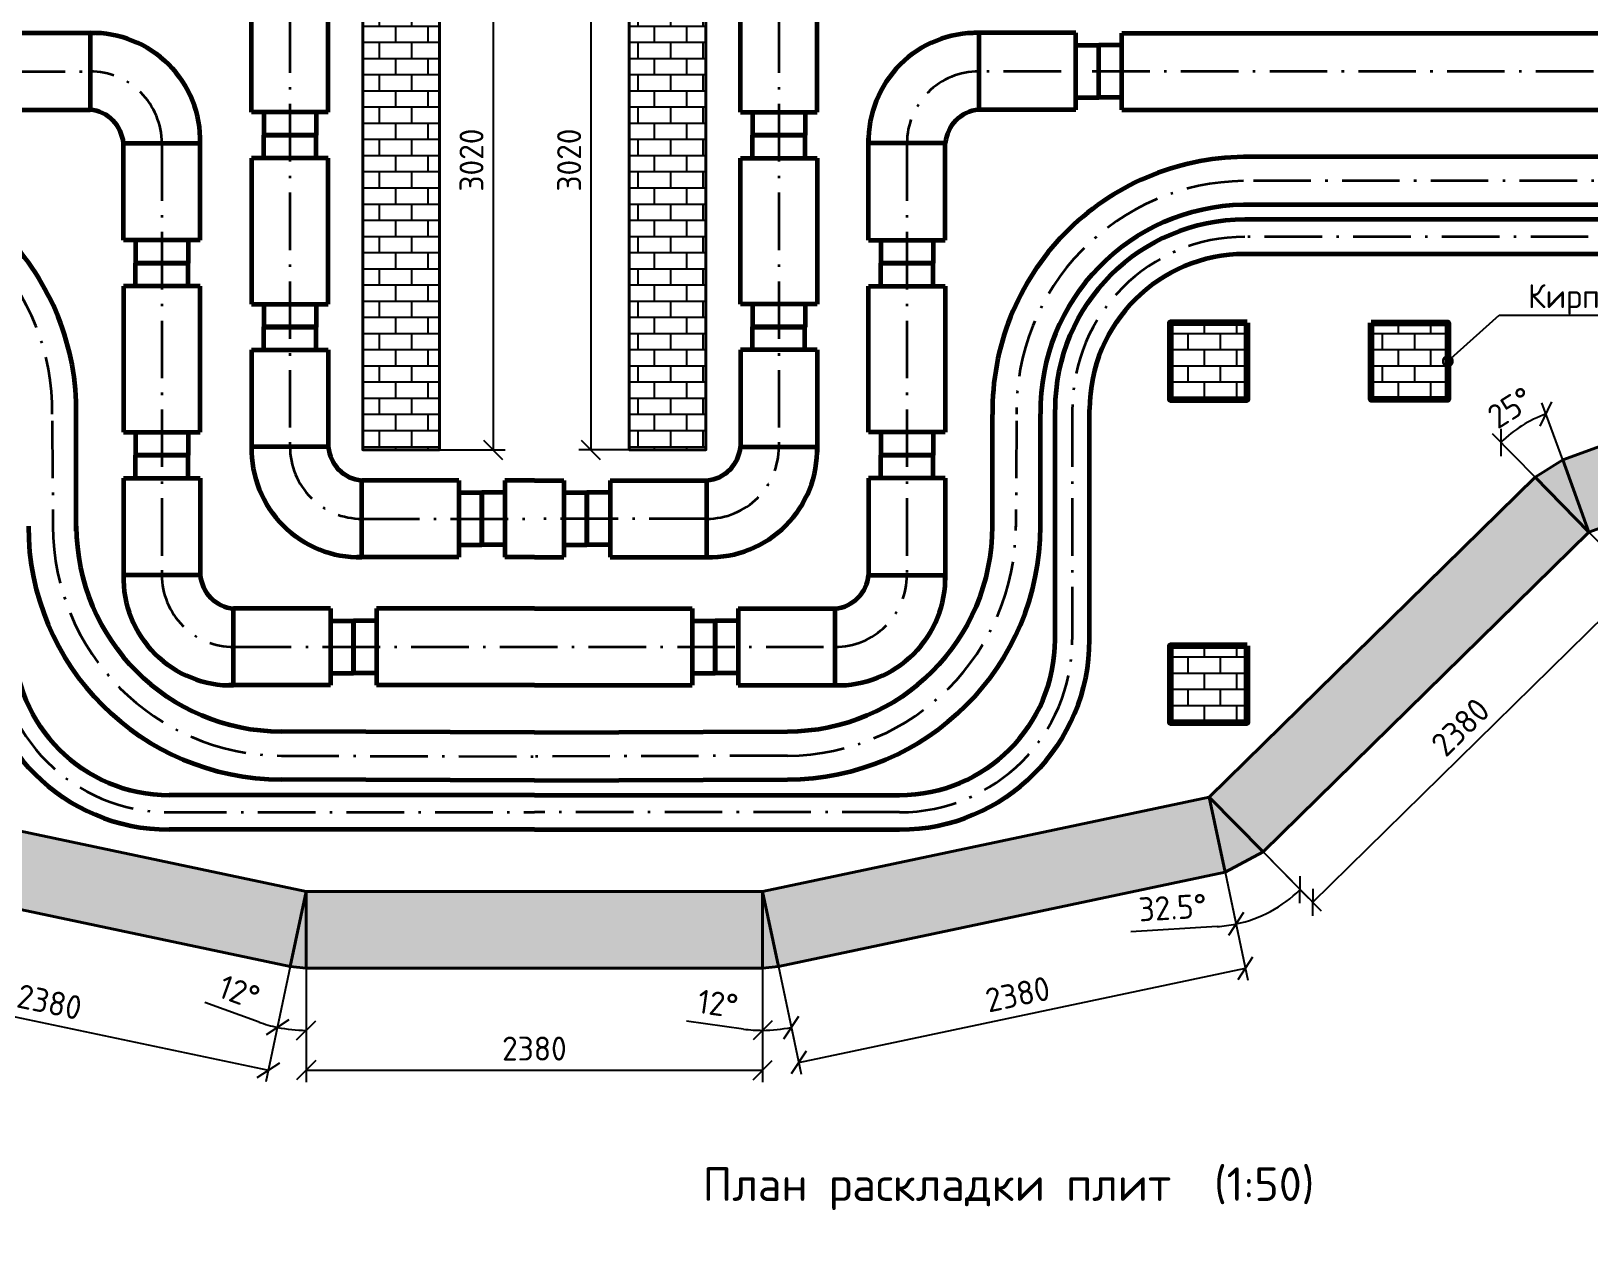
# Model space of a CAD drawing. Header units: millimetres. Extents: x 1601 to 15402, y -324 to 12625.
# Drawn here: x 12094.4 to 12256.8, y 559 to 684.3 of the extents above; entities that cross this region are included whole.
import ezdxf
from ezdxf import colors
from ezdxf.entities.mleader import LeaderData, LeaderLine
from ezdxf.math import Vec2, Vec3

# ---------------------------------------------------------------- set-up
doc = ezdxf.new("R2010")
doc.units = ezdxf.units.MM
doc.linetypes.add('ACAD_ISO10W100', pattern=[18.5, 12, -3, 0.5, -3])
for name, color, linetype, lineweight in [('2 Рамка обычные', 1, 'Continuous', 60), ('Объекты проект.', 1, 'Continuous', 80), ('Основной', 1, 'Continuous', 60), ('Размеры на чертеже', 250, 'Continuous', 25)]:
    doc.layers.add(name, color=color, linetype=linetype, lineweight=lineweight)
doc.styles.add('-ISOCPEUR-', font='isocpeur.TTF')
doc.styles.add('GOST', font='GOST Common.ttf')
doc.dimstyles.new('М 1 к 50', dxfattribs={"dimtxt": 2.5, "dimasz": 2, "dimexe": 1.25, "dimexo": 0, "dimgap": 1, "dimtad": 1, "dimdec": 0, "dimlfac": 50, "dimzin": 0, "dimdsep": 46, "dimtxsty": 'GOST', "dimblk": 'OBLIQUE', "dimcen": 0, "dimclrd": 256, "dimclre": 256, "dimclrt": 256, "dimazin": 2, "dimtfac": 1, "dimtdec": 0, "dimtmove": 0, "dimatfit": 3, "dimldrblk": 'NONE', "dimfxl": 1.25, "dimtolj": 1, "dimtzin": 0, "dimlwd": -1, "dimlwe": -1, "dimarcsym": 2})
pattern_1 = [(0, (3979.5856, -1425.0167), (0, 1.68656), []), (90, (3979.5856, -1425.0167), (-1.68656, 1.68656), [1.68656, -1.68656])]

# ---------------------------------------------------------------- blocks, each defined once
blk = doc.blocks.new('_Oblique')
at = {"color": 0, "linetype": 'ByBlock', "lineweight": -2}
blk.add_line((-0.5, -0.5), (0.5, 0.5), dxfattribs=at)
blk = doc.blocks.new('*D856')
at = {"transparency": 16777216}
for p, q in [((12136.99, 701.1), (12143.82, 701.1)), ((12142.57, 701.1), (12142.57, 640.7)), ((12136.99, 640.7), (12143.82, 640.7))]:
    blk.add_line(p, q, dxfattribs=at)
at = {"layer": 'Defpoints', "color": 0, "transparency": 16777216}
for p in [(12136.99, 701.1), (12136.99, 640.7), (12142.57, 640.7)]:
    blk.add_point(p, dxfattribs=at)
at = {"transparency": 16777216, "xscale": 2, "yscale": 2, "zscale": 2}
for p, rotation in [((12142.57, 701.1), 90), ((12142.57, 640.7), 270)]:
    blk.add_blockref('_Oblique', p, dxfattribs=dict(at, rotation=rotation))
at = {"transparency": 16777216, "insert": (12140.32, 670.9), "char_height": 2.5, "attachment_point": 5, "rotation": 90, "style": 'GOST'}
blk.add_mtext('\\A1;3020', dxfattribs=at)
blk = doc.blocks.new('_None')
blk = doc.blocks.new('*D857')
at = {"transparency": 16777216}
for p, q in [((12156.77, 701.1), (12151.5, 701.1)), ((12152.75, 701.1), (12152.75, 640.7)), ((12156.77, 640.7), (12151.5, 640.7))]:
    blk.add_line(p, q, dxfattribs=at)
at = {"layer": 'Defpoints', "color": 0, "transparency": 16777216}
for p in [(12156.77, 701.1), (12152.75, 640.7), (12156.77, 640.7)]:
    blk.add_point(p, dxfattribs=at)
at = {"transparency": 16777216, "xscale": 2, "yscale": 2, "zscale": 2}
for p, rotation in [((12152.75, 701.1), 90), ((12152.75, 640.7), 270)]:
    blk.add_blockref('_Oblique', p, dxfattribs=dict(at, rotation=rotation))
at = {"transparency": 16777216, "insert": (12150.5, 670.9), "char_height": 2.5, "attachment_point": 5, "rotation": 90, "style": 'GOST'}
blk.add_mtext('\\A1;3020', dxfattribs=at)
blk = doc.blocks.new('*D869')
at = {"transparency": 16777216}
for p, q in [((12074.85, 596.65), (12072.31, 584.62)), ((12121.43, 586.82), (12118.89, 574.79)), ((12072.57, 585.84), (12119.15, 576.02))]:
    blk.add_line(p, q, dxfattribs=at)
at = {"layer": 'Defpoints', "color": 0, "transparency": 16777216}
for p in [(12074.85, 596.65), (12121.43, 586.82), (12119.15, 576.02)]:
    blk.add_point(p, dxfattribs=at)
at = {"transparency": 16777216, "xscale": 2, "yscale": 2, "zscale": 2}
for p, rotation in [((12072.57, 585.84), 168.086496417661), ((12119.15, 576.02), 348.086496417661)]:
    blk.add_blockref('_Oblique', p, dxfattribs=dict(at, rotation=rotation))
at = {"transparency": 16777216, "insert": (12096.32, 583.13), "char_height": 2.5, "attachment_point": 5, "rotation": 348.0865, "style": 'GOST'}
blk.add_mtext('\\A1;2380', dxfattribs=at)
blk = doc.blocks.new('*D870')
at = {"transparency": 16777216}
for p, q in [((12123.08, 586.65), (12123.08, 574.77)), ((12170.68, 586.65), (12170.68, 574.77)), ((12123.08, 576.02), (12170.68, 576.02))]:
    blk.add_line(p, q, dxfattribs=at)
at = {"layer": 'Defpoints', "color": 0, "transparency": 16777216}
for p in [(12123.08, 586.65), (12170.68, 586.65), (12170.68, 576.02)]:
    blk.add_point(p, dxfattribs=at)
at = {"transparency": 16777216, "xscale": 2, "yscale": 2, "zscale": 2, "rotation": 180}
blk.add_blockref('_Oblique', (12123.08, 576.02), dxfattribs=at)
at = {"transparency": 16777216, "xscale": 2, "yscale": 2, "zscale": 2}
blk.add_blockref('_Oblique', (12170.68, 576.02), dxfattribs=at)
at = {"transparency": 16777216, "insert": (12146.88, 578.27), "char_height": 2.5, "attachment_point": 5, "style": 'GOST'}
blk.add_mtext('\\A1;2380', dxfattribs=at)
blk = doc.blocks.new('*D871')
at = {"transparency": 16777216}
for p, q in [((12218.91, 596.65), (12221.28, 585.41)), ((12172.33, 586.82), (12174.7, 575.59)), ((12174.44, 576.81), (12221.02, 586.64))]:
    blk.add_line(p, q, dxfattribs=at)
at = {"layer": 'Defpoints', "color": 0, "transparency": 16777216}
for p in [(12218.91, 596.65), (12172.33, 586.82), (12221.02, 586.64)]:
    blk.add_point(p, dxfattribs=at)
at = {"transparency": 16777216, "xscale": 2, "yscale": 2, "zscale": 2}
for p, rotation in [((12221.02, 586.64), 11.91350358233715), ((12174.44, 576.81), 191.9135035823371)]:
    blk.add_blockref('_Oblique', p, dxfattribs=dict(at, rotation=rotation))
at = {"transparency": 16777216, "insert": (12197.27, 583.93), "char_height": 2.5, "attachment_point": 5, "rotation": 11.9135, "style": 'GOST'}
blk.add_mtext('\\A1;2380', dxfattribs=at)
blk = doc.blocks.new('*D872')
at = {"transparency": 16777216}
for p, q in [((12256.83, 632.12), (12262.86, 625.97)), ((12228.02, 593.51), (12261.99, 626.86)), ((12222.86, 598.77), (12228.9, 592.62))]:
    blk.add_line(p, q, dxfattribs=at)
at = {"layer": 'Defpoints', "color": 0, "transparency": 16777216}
for p in [(12256.83, 632.12), (12261.99, 626.86), (12222.86, 598.77)]:
    blk.add_point(p, dxfattribs=at)
at = {"transparency": 16777216, "xscale": 2, "yscale": 2, "zscale": 2}
for p, rotation in [((12261.99, 626.86), 44.47191875475504), ((12228.02, 593.51), 224.4719187547551)]:
    blk.add_blockref('_Oblique', p, dxfattribs=dict(at, rotation=rotation))
at = {"transparency": 16777216, "insert": (12243.43, 611.79), "char_height": 2.5, "attachment_point": 5, "rotation": 44.4719, "style": 'GOST'}
blk.add_mtext('\\A1;2380', dxfattribs=at)
blk = doc.blocks.new('*D878')
at = {"transparency": 16777216}
for p, q in [((12121.43, 586.82), (12119.83, 579.26)), ((12123.08, 586.65), (12123.08, 578.92)), ((12118.17, 581.03), (12112.52, 583.06))]:
    blk.add_line(p, q, dxfattribs=at)
for start, end in [(250.169, 258.0865), (258.0865, 270)]:
    blk.add_arc((12123.08, 594.65), 14.48, start, end, dxfattribs=at)
at = {"layer": 'Defpoints', "color": 0, "transparency": 16777216}
for p in [(12123.08, 594.65), (12123.08, 594.65), (12121.43, 586.82), (12123.08, 586.65), (12122.08, 580.2)]:
    blk.add_point(p, dxfattribs=at)
at = {"transparency": 16777216, "xscale": 2, "yscale": 2, "zscale": 2}
for p, rotation in [((12120.09, 580.48), 168.0864964176586), ((12123.08, 580.17), 2.398081733190338e-12)]:
    blk.add_blockref('_Oblique', p, dxfattribs=dict(at, rotation=rotation))
at = {"transparency": 16777216, "insert": (12116.11, 584.16), "char_height": 2.5, "attachment_point": 5, "rotation": 340.169, "style": 'GOST'}
blk.add_mtext('\\A1;12°', dxfattribs=at)
blk = doc.blocks.new('*D833')
at = {"transparency": 16777216}
for p, q in [((12254.1, 639.64), (12251.93, 645.6)), ((12251.22, 637.83), (12246.78, 642.35))]:
    blk.add_line(p, q, dxfattribs=at)
blk.add_arc((12256.83, 632.12), 13.1, 109.933, 134.4719, dxfattribs=at)
at = {"layer": 'Defpoints', "color": 0, "transparency": 16777216}
for p in [(12250.65, 643.67), (12254.1, 639.64), (12251.22, 637.83), (12256.83, 632.12), (12256.83, 632.12)]:
    blk.add_point(p, dxfattribs=at)
at = {"transparency": 16777216, "xscale": 2, "yscale": 2, "zscale": 2}
for p, rotation in [((12252.36, 644.43), 19.93304137021491), ((12247.65, 641.46), 224.4719187547592)]:
    blk.add_blockref('_Oblique', p, dxfattribs=dict(at, rotation=rotation))
at = {"transparency": 16777216, "insert": (12248.65, 645.1), "char_height": 2.5, "width": 7.3898, "attachment_point": 5, "rotation": 32.2025, "style": 'GOST'}
blk.add_mtext('\\A1;25°', dxfattribs=at)
blk = doc.blocks.new('*D835')
at = {"transparency": 16777216}
for p, q in [((12222.86, 598.77), (12227.6, 593.94)), ((12218.91, 596.65), (12220.3, 590.03)), ((12218.06, 590.99), (12209.08, 590.45))]:
    blk.add_line(p, q, dxfattribs=at)
for start, end in [(281.9135, 314.4719), (273.4262, 281.9135)]:
    blk.add_arc((12217.25, 604.48), 13.51, start, end, dxfattribs=at)
at = {"layer": 'Defpoints', "color": 0, "transparency": 16777216}
for p in [(12217.25, 604.48), (12217.25, 604.48), (12222.86, 598.77), (12218.91, 596.65), (12224.74, 593.22)]:
    blk.add_point(p, dxfattribs=at)
at = {"transparency": 16777216, "xscale": 2, "yscale": 2, "zscale": 2}
for p, rotation in [((12226.72, 594.84), 44.47191875477847), ((12220.04, 591.26), 191.9135035823251)]:
    blk.add_blockref('_Oblique', p, dxfattribs=dict(at, rotation=rotation))
at = {"transparency": 16777216, "insert": (12213.43, 592.97), "char_height": 2.5, "attachment_point": 5, "rotation": 3.4262, "style": 'GOST'}
blk.add_mtext('\\A1;32.5°', dxfattribs=at)
blk = doc.blocks.new('*D836')
at = {"transparency": 16777216}
for p, q in [((12170.68, 586.65), (12170.68, 578.92)), ((12172.33, 586.82), (12173.93, 579.26)), ((12168.68, 580.31), (12162.74, 581.13))]:
    blk.add_line(p, q, dxfattribs=at)
for start, end in [(262.0825, 270), (270, 281.9135)]:
    blk.add_arc((12170.68, 594.65), 14.48, start, end, dxfattribs=at)
at = {"layer": 'Defpoints', "color": 0, "transparency": 16777216}
for p in [(12170.68, 594.65), (12170.68, 594.65), (12170.68, 586.65), (12172.33, 586.82), (12172.68, 580.31)]:
    blk.add_point(p, dxfattribs=at)
at = {"transparency": 16777216, "xscale": 2, "yscale": 2, "zscale": 2}
for p, rotation in [((12173.67, 580.48), 11.9135035823604), ((12170.68, 580.17), 180.0000000000039)]:
    blk.add_blockref('_Oblique', p, dxfattribs=dict(at, rotation=rotation))
at = {"transparency": 16777216, "insert": (12166.02, 582.95), "char_height": 2.5, "attachment_point": 5, "rotation": 352.0825, "style": 'GOST'}
blk.add_mtext('\\A1;12°', dxfattribs=at)
blk = doc.blocks.new('_DotSmall')
at = {"color": 0, "linetype": 'ByBlock', "const_width": 0.5}
blk.add_lwpolyline([(-0.0625, 0, 1), (0.0625, 0, 1)], format="xyb", close=True, dxfattribs=at)

msp = doc.modelspace()

# ---------------------------------------------------------------- hatches: boundary and pattern name
h = msp.add_hatch()
h.set_pattern_fill('ANSI36', scale=0.43)
h.set_pattern_definition([(45, (4032.3505, -1408.6681), (0.72403315, 2.65478822), [3.413125, -0.682625, 0, -0.682625])])
h.paths.add_polyline_path([(12301.5736, 369.486), (12253.9736, 369.486), (12253.9736, 357.886), (12301.5736, 357.886)])
h.paths.add_polyline_path([(12121.3924, 584.2362), (12185.4424, 584.2362), (12185.4424, 592.6362), (12121.3924, 592.6362)], flags=9)
h.paths.add_polyline_path([(12107.1725, 738.9123), (12204.4725, 738.9123), (12204.4725, 747.3123), (12107.1725, 747.3123)], flags=9)
h.paths.add_polyline_path([(11958.8606, 487.0152), (11962.3606, 487.0152), (11962.3606, 494.7311), (11958.8606, 494.7311)], flags=9)
h.paths.add_polyline_path([(12291.3996, 486.3315), (12294.8996, 486.3315), (12294.8996, 494.0474), (12291.3996, 494.0474)], flags=9)
h = msp.add_hatch()
h.set_pattern_fill('AR-B816', scale=0.0083)
h.set_pattern_definition(pattern_1)
h.paths.add_polyline_path([(12136.9911, 701.1018), (12128.9911, 701.1018), (12128.9911, 640.7018), (12136.9911, 640.7018)])
h.paths.add_polyline_path([(12164.767, 701.1018), (12156.767, 701.1018), (12156.767, 640.7018), (12164.767, 640.7018)])
h = msp.add_hatch()
h.set_pattern_fill('ANSI36', scale=0.43)
h.set_pattern_definition([(45, (3979.5856, -1330.8793), (0.72403315, 2.65478822), [3.413125, -0.682625, 0, -0.682625])])
h.paths.add_polyline_path([(12349.1736, 648.3443), (12349.1736, 656.3443), (12301.5736, 656.3443), (12301.5736, 648.3443)])
h.paths.add_polyline_path([(12301.5736, 648.3443), (12298.8463, 655.865), (12254.0979, 639.6371), (12256.8253, 632.1164)])
h.paths.add_polyline_path([(12217.2537, 604.4785), (12222.8582, 598.7698), (12256.8253, 632.1164), (12251.2208, 637.8252)])
h.paths.add_polyline_path([(12170.679, 594.6522), (12172.3305, 586.8245), (12218.9052, 596.6508), (12217.2537, 604.4785)])
h.paths.add_polyline_path([(12170.679, 586.6522), (12170.679, 594.6522), (12123.079, 594.6522), (12123.079, 586.6522)])
h.paths.add_polyline_path([(12076.5043, 604.4785), (12074.8528, 596.6508), (12121.4275, 586.8245), (12123.079, 594.6522)])
h.paths.add_polyline_path([(12070.8998, 598.7698), (12076.5043, 604.4785), (12042.5372, 637.8252), (12036.9328, 632.1164)])
h.paths.add_polyline_path([(11994.9118, 655.865), (11992.1844, 648.3443), (12036.9328, 632.1164), (12039.6601, 639.6371)])
h.paths.add_polyline_path([(11944.5844, 656.3443), (11944.5844, 648.3443), (11992.1844, 648.3443), (11992.1844, 656.3443)])
h = msp.add_hatch()
h.set_pattern_fill('ANSI36', scale=0.17)
h.set_pattern_definition([(45, (3979.58565, -1330.87934), (0.286245664, 1.049567434), [1.349375, -0.269875, 0, -0.269875])])
h.paths.add_polyline_path([(12042.5372, 637.8252), (12039.6601, 639.6371), (12036.9328, 632.1164)])
h.paths.add_polyline_path([(12076.5043, 604.4785), (12070.8998, 598.7698), (12074.8528, 596.6508)])
h.paths.add_polyline_path([(12121.4275, 586.8245), (12123.079, 586.6522), (12123.079, 594.6522)])
h.paths.add_polyline_path([(12170.679, 594.6522), (12170.679, 586.6522), (12172.3305, 586.8245)])
h.paths.add_polyline_path([(12218.9052, 596.6508), (12222.8582, 598.7698), (12217.2537, 604.4785)])
h.paths.add_polyline_path([(12256.8253, 632.1164), (12254.0979, 639.6371), (12251.2208, 637.8252)])
h.paths.add_polyline_path([(12301.5736, 648.3443), (12301.5736, 656.3443), (12298.8463, 655.865)])
h = msp.add_hatch()
h.set_pattern_fill('AR-B816', scale=0.0083)
h.set_pattern_definition(pattern_1)
h.paths.add_polyline_path([(12242.1211, 653.9312), (12234.1211, 653.9312), (12234.1211, 645.9312), (12242.1211, 645.9312), (12242.1211, 649.8062, -1), (12242.1211, 650.0562)])
h.paths.add_polyline_path([(12221.1854, 653.9312), (12213.1854, 653.9312), (12213.1854, 645.9312), (12221.1854, 645.9312)])
h.paths.add_polyline_path([(12221.1854, 620.2483), (12213.1854, 620.2483), (12213.1854, 612.2483), (12221.1854, 612.2483)])

# ---------------------------------------------------------------- linework, layer by layer
at = {"color": 3, "linetype": 'ACAD_ISO10W100', "lineweight": 35, "ltscale": 0.5}
for p, q in [((12121.3901, 686.002), (12121.3939, 640.9966)), ((12172.3679, 686.002), (12172.3641, 640.9966)), ((11962.4619, 680.1447), (12100.5339, 680.146)), ((12331.2962, 680.1447), (12193.2241, 680.146)), ((12108.0339, 672.6521), (12108.0339, 627.6397)), ((12185.7241, 672.6521), (12185.7241, 627.6397)), ((12292.5936, 668.7269), (12220.8243, 668.7248)), ((12330.7616, 662.9028), (12220.966, 662.9028)), ((12202.966, 644.9028), (12202.966, 620.9028)), ((12096.6158, 643.7267), (12096.6774, 632.6582)), ((12197.1423, 643.7267), (12197.0806, 632.6582)), ((12128.8939, 633.5034), (12146.879, 633.5034)), ((12164.8641, 633.5034), (12146.879, 633.5034)), ((12164.8641, 633.5034), (12146.879, 633.5034)), ((12115.5339, 620.1434), (12178.2363, 620.1409)), ((12120.5037, 608.7925), (12146.879, 608.7265)), ((12173.2543, 608.7925), (12146.879, 608.7265)), ((12108.792, 602.9028), (12146.879, 602.9028)), ((12184.966, 602.9028), (12146.879, 602.9028))]:
    msp.add_line(p, q, dxfattribs=at)
at = {"lineweight": 40}
for p, q in [((12251.2208, 637.8252), (12254.0979, 639.6371)), ((12218.9052, 596.6508), (12222.8582, 598.7698)), ((12121.4275, 586.8245), (12123.079, 586.6522)), ((12170.679, 586.6522), (12172.3305, 586.8245))]:
    msp.add_line(p, q, dxfattribs=at)
at = {"color": 18, "lineweight": 35, "true_color": 0x000000}
for p, q in [((12128.0339, 620.1447), (12128.0339, 619.0047)), ((12128.0339, 620.1428), (12128.0339, 619.0028)), ((12165.7241, 620.1447), (12165.7241, 619.0047)), ((12165.7241, 620.1428), (12165.7241, 619.0028))]:
    msp.add_line(p, q, dxfattribs=at)
at = {"lineweight": 40}
for points in [[(12136.9911, 701.1018), (12136.9911, 640.7018), (12128.9911, 640.7018), (12128.9911, 701.1018)], [(12156.767, 701.1018), (12156.767, 640.7018), (12164.767, 640.7018), (12164.767, 701.1018)], [(12254.0979, 639.6371), (12298.8463, 655.865), (12301.5736, 648.3443), (12256.8253, 632.1164)], [(12217.2537, 604.4785), (12251.2208, 637.8252), (12256.8253, 632.1164), (12222.8582, 598.7698)], [(12123.079, 594.6522), (12076.5043, 604.4785), (12074.8528, 596.6508), (12121.4275, 586.8245)], [(12170.679, 594.6522), (12217.2537, 604.4785), (12218.9052, 596.6508), (12172.3305, 586.8245)], [(12123.079, 594.6522), (12170.679, 594.6522), (12170.679, 586.6522), (12123.079, 586.6522)]]:
    msp.add_lwpolyline(points, close=True, dxfattribs=at)
at = {"lineweight": 100}
for points in [[(12221.1854, 653.9312), (12213.1854, 653.9312), (12213.1854, 645.9312), (12221.1854, 645.9312)], [(12234.1211, 653.9312), (12242.1211, 653.9312), (12242.1211, 645.9312), (12234.1211, 645.9312)], [(12221.1854, 620.2483), (12213.1854, 620.2483), (12213.1854, 612.2483), (12221.1854, 612.2483)]]:
    msp.add_lwpolyline(points, close=True, dxfattribs=at)
at = {"color": 3, "linetype": 'ACAD_ISO10W100', "lineweight": 35, "ltscale": 0.5}
for centre, radius, start, end in [((12100.54, 672.6521), 7.4939, 359.981201, 90.0464), ((12193.2181, 672.6521), 7.4939, 89.9536, 180.018799), ((12072.6158, 644.7269), 24, 359.229029, 89.240918), ((12221.1423, 644.7269), 24, 90.759082, 180.770971), ((12220.966, 644.9028), 18, 90, 180), ((12128.8879, 640.9973), 7.4939, 179.981201, 270.0464), ((12164.8702, 640.9973), 7.4939, 269.9536, 0.018799), ((12120.6771, 632.7919), 24, 180.155929, 269.586156), ((12173.081, 632.7919), 24, 270.413844, 359.844071), ((12115.5279, 627.6373), 7.4939, 179.981201, 270.0464), ((12178.2302, 627.6373), 7.4939, 269.9536, 0.018799), ((12108.792, 620.9028), 18, 180, 270), ((12184.966, 620.9028), 18, 270, 0)]:
    msp.add_arc(centre, radius, start, end, dxfattribs=at)
at = {"layer": '2 Рамка обычные'}
for p, q in [((12117.3901, 675.9009), (12117.3901, 686.002)), ((12125.3901, 675.9009), (12125.3901, 686.5392)), ((12168.3679, 675.9009), (12168.3679, 686.5392)), ((12176.3679, 675.9009), (12176.3679, 686.002)), ((12125.3901, 675.9009), (12117.3901, 675.9009)), ((12118.6601, 675.9009), (12118.6601, 673.5009)), ((12124.1201, 675.9009), (12124.1201, 673.5009)), ((12168.3679, 675.9009), (12176.3679, 675.9009)), ((12169.6379, 675.9009), (12169.6379, 673.5009)), ((12175.0979, 675.9009), (12175.0979, 673.5009)), ((12118.6601, 673.5009), (12124.1201, 673.5009)), ((12118.6601, 673.5009), (12124.1201, 673.5009)), ((12124.1201, 673.5009), (12118.6601, 673.5009)), ((12124.1201, 673.5009), (12118.6601, 673.5009)), ((12124.1201, 673.5009), (12118.6601, 673.5009)), ((12124.1201, 673.5009), (12118.6601, 673.5009)), ((12118.6601, 673.5009), (12124.1201, 673.5009)), ((12118.6601, 673.5009), (12124.1201, 673.5009)), ((12124.1201, 673.5009), (12118.6601, 673.5009)), ((12124.1201, 673.5009), (12118.6601, 673.5009)), ((12124.1201, 673.5009), (12118.6601, 673.5009)), ((12124.1201, 673.5009), (12118.6601, 673.5009)), ((12118.6601, 673.5009), (12124.1201, 673.5009)), ((12118.6601, 673.5009), (12124.1201, 673.5009)), ((12124.1201, 673.5009), (12118.6601, 673.5009)), ((12124.1201, 673.5009), (12118.6601, 673.5009)), ((12124.1201, 673.5009), (12118.6601, 673.5009)), ((12124.1201, 673.5009), (12118.6601, 673.5009)), ((12118.6601, 673.5009), (12124.1201, 673.5009)), ((12118.6601, 673.5009), (12124.1201, 673.5009)), ((12124.1201, 673.5009), (12118.6601, 673.5009)), ((12124.1201, 673.5009), (12118.6601, 673.5009)), ((12118.6601, 671.1009), (12118.6601, 673.5009)), ((12124.1201, 673.5009), (12118.6601, 673.5009)), ((12124.1201, 673.5009), (12118.6601, 673.5009)), ((12124.1201, 671.1009), (12124.1201, 673.5009)), ((12175.0979, 673.5009), (12169.6379, 673.5009)), ((12175.0979, 673.5009), (12169.6379, 673.5009)), ((12169.6379, 673.5009), (12175.0979, 673.5009)), ((12169.6379, 673.5009), (12175.0979, 673.5009)), ((12169.6379, 673.5009), (12175.0979, 673.5009)), ((12169.6379, 673.5009), (12175.0979, 673.5009)), ((12175.0979, 673.5009), (12169.6379, 673.5009)), ((12175.0979, 673.5009), (12169.6379, 673.5009)), ((12169.6379, 673.5009), (12175.0979, 673.5009)), ((12169.6379, 673.5009), (12175.0979, 673.5009)), ((12169.6379, 673.5009), (12175.0979, 673.5009)), ((12169.6379, 673.5009), (12175.0979, 673.5009)), ((12175.0979, 673.5009), (12169.6379, 673.5009)), ((12175.0979, 673.5009), (12169.6379, 673.5009)), ((12169.6379, 673.5009), (12175.0979, 673.5009)), ((12169.6379, 673.5009), (12175.0979, 673.5009)), ((12169.6379, 673.5009), (12175.0979, 673.5009)), ((12169.6379, 673.5009), (12175.0979, 673.5009)), ((12175.0979, 673.5009), (12169.6379, 673.5009)), ((12175.0979, 673.5009), (12169.6379, 673.5009)), ((12169.6379, 673.5009), (12175.0979, 673.5009)), ((12169.6379, 673.5009), (12175.0979, 673.5009)), ((12169.6379, 671.1009), (12169.6379, 673.5009)), ((12169.6379, 673.5009), (12175.0979, 673.5009)), ((12169.6379, 673.5009), (12175.0979, 673.5009)), ((12175.0979, 671.1009), (12175.0979, 673.5009)), ((12125.3901, 671.1009), (12117.3901, 671.1009)), ((12117.3901, 671.1009), (12117.3901, 655.8933)), ((12125.3901, 655.8933), (12125.3901, 671.1009)), ((12168.3679, 671.1009), (12176.3679, 671.1009)), ((12168.3679, 655.8933), (12168.3679, 671.1009)), ((12176.3679, 671.1009), (12176.3679, 655.8933)), ((12117.3901, 655.8933), (12125.3901, 655.8933)), ((12118.6601, 655.8933), (12118.6601, 653.4933)), ((12124.1201, 655.8933), (12124.1201, 653.4933)), ((12176.3679, 655.8933), (12168.3679, 655.8933)), ((12169.6379, 655.8933), (12169.6379, 653.4933)), ((12175.0979, 655.8933), (12175.0979, 653.4933)), ((12124.1201, 653.4933), (12118.6601, 653.4933)), ((12124.1201, 653.4933), (12118.6601, 653.4933)), ((12118.6601, 653.4933), (12124.1201, 653.4933)), ((12118.6601, 653.4933), (12124.1201, 653.4933)), ((12118.6601, 653.4933), (12124.1201, 653.4933)), ((12118.6601, 653.4933), (12124.1201, 653.4933)), ((12124.1201, 653.4933), (12118.6601, 653.4933)), ((12124.1201, 653.4933), (12118.6601, 653.4933)), ((12118.6601, 653.4933), (12124.1201, 653.4933)), ((12118.6601, 653.4933), (12124.1201, 653.4933)), ((12118.6601, 653.4933), (12124.1201, 653.4933)), ((12118.6601, 653.4933), (12124.1201, 653.4933)), ((12124.1239, 653.5009), (12118.6639, 653.5009)), ((12124.1239, 653.5009), (12118.6639, 653.5009)), ((12118.6639, 653.5009), (12124.1239, 653.5009)), ((12118.6639, 653.5009), (12124.1239, 653.5009)), ((12118.6639, 651.1009), (12118.6639, 653.5009)), ((12118.6639, 653.5009), (12124.1239, 653.5009)), ((12118.6639, 653.5009), (12124.1239, 653.5009)), ((12124.1239, 653.5009), (12118.6639, 653.5009)), ((12124.1239, 653.5009), (12118.6639, 653.5009)), ((12118.6639, 653.5009), (12124.1239, 653.5009)), ((12118.6639, 653.5009), (12124.1239, 653.5009)), ((12118.6639, 653.5009), (12124.1239, 653.5009)), ((12118.6639, 653.5009), (12124.1239, 653.5009)), ((12124.1239, 651.1009), (12124.1239, 653.5009)), ((12169.6341, 653.5009), (12175.0941, 653.5009)), ((12169.6341, 653.5009), (12175.0941, 653.5009)), ((12175.0941, 653.5009), (12169.6341, 653.5009)), ((12175.0941, 653.5009), (12169.6341, 653.5009)), ((12169.6341, 651.1009), (12169.6341, 653.5009)), ((12175.0941, 653.5009), (12169.6341, 653.5009)), ((12175.0941, 653.5009), (12169.6341, 653.5009)), ((12169.6341, 653.5009), (12175.0941, 653.5009)), ((12169.6341, 653.5009), (12175.0941, 653.5009)), ((12175.0941, 653.5009), (12169.6341, 653.5009)), ((12175.0941, 653.5009), (12169.6341, 653.5009)), ((12175.0941, 653.5009), (12169.6341, 653.5009)), ((12175.0941, 653.5009), (12169.6341, 653.5009)), ((12169.6379, 653.4933), (12175.0979, 653.4933)), ((12169.6379, 653.4933), (12175.0979, 653.4933)), ((12175.0979, 653.4933), (12169.6379, 653.4933)), ((12175.0979, 653.4933), (12169.6379, 653.4933)), ((12175.0979, 653.4933), (12169.6379, 653.4933)), ((12175.0979, 653.4933), (12169.6379, 653.4933)), ((12169.6379, 653.4933), (12175.0979, 653.4933)), ((12169.6379, 653.4933), (12175.0979, 653.4933)), ((12175.0979, 653.4933), (12169.6379, 653.4933)), ((12175.0979, 653.4933), (12169.6379, 653.4933)), ((12175.0979, 653.4933), (12169.6379, 653.4933)), ((12175.0979, 653.4933), (12169.6379, 653.4933)), ((12175.0941, 651.1009), (12175.0941, 653.5009)), ((12117.3939, 651.1009), (12125.3939, 651.1009)), ((12117.3939, 651.1009), (12117.3939, 640.4625)), ((12125.3939, 651.1009), (12125.3939, 640.9997)), ((12176.3641, 651.1009), (12168.3641, 651.1009)), ((12168.3641, 651.1009), (12168.3641, 640.9997)), ((12176.3641, 651.1009), (12176.3641, 640.4625)), ((12125.3939, 640.9997), (12117.3939, 640.9997)), ((12168.3641, 640.9997), (12176.3641, 640.9997)), ((12128.8818, 629.5009), (12128.8818, 637.5009)), ((12138.9939, 637.5009), (12128.8818, 637.5009)), ((12138.9939, 637.5009), (12138.9939, 629.5009)), ((12146.879, 637.5009), (12143.7939, 637.5009)), ((12143.7939, 637.5009), (12143.7939, 629.5009)), ((12146.879, 637.5009), (12149.9641, 637.5009)), ((12149.9641, 637.5009), (12149.9641, 629.5009)), ((12154.7641, 637.5009), (12154.7641, 629.5009)), ((12154.7641, 637.5009), (12164.8763, 637.5009)), ((12164.8763, 629.5009), (12164.8763, 637.5009)), ((12138.9939, 636.2309), (12141.3939, 636.2309)), ((12141.3939, 636.2347), (12141.3939, 630.7747)), ((12141.3939, 630.7728), (12141.3939, 636.2328)), ((12143.7939, 636.2309), (12141.3939, 636.2309)), ((12141.3939, 636.2309), (12141.3939, 630.7709)), ((12141.3939, 636.2309), (12141.3939, 630.7709)), ((12141.3939, 636.2309), (12141.3939, 630.7709)), ((12141.3939, 636.2309), (12141.3939, 630.7709)), ((12149.9641, 636.2309), (12152.3641, 636.2309)), ((12152.3641, 636.2347), (12152.3641, 630.7747)), ((12152.3641, 630.7728), (12152.3641, 636.2328)), ((12152.3641, 636.2309), (12152.3641, 630.7709)), ((12152.3641, 636.2309), (12152.3641, 630.7709)), ((12152.3641, 636.2309), (12152.3641, 630.7709)), ((12152.3641, 636.2309), (12152.3641, 630.7709)), ((12154.7641, 636.2309), (12152.3641, 636.2309)), ((12138.9939, 630.7709), (12141.3939, 630.7709)), ((12143.7939, 630.7709), (12141.3939, 630.7709)), ((12149.9641, 630.7709), (12152.3641, 630.7709)), ((12154.7641, 630.7709), (12152.3641, 630.7709)), ((12138.9939, 629.5009), (12128.3661, 629.5009)), ((12146.879, 629.5009), (12143.7939, 629.5009)), ((12146.879, 629.5009), (12149.9641, 629.5009)), ((12154.7641, 629.5009), (12165.392, 629.5009))]:
    msp.add_line(p, q, dxfattribs=at)
at = {"layer": '2 Рамка обычные', "color": 5}
for p, q in [((12090.4339, 684.1485), (12101.0618, 684.1485)), ((12100.5461, 684.1485), (12100.5461, 676.1485)), ((12203.3241, 684.1485), (12192.6963, 684.1485)), ((12193.212, 684.1485), (12193.212, 676.1485)), ((12203.3241, 676.1485), (12203.3241, 684.1485)), ((12208.1241, 676.1447), (12208.1241, 684.1447)), ((12208.1241, 684.1447), (12330.7978, 684.1447)), ((12203.3241, 682.8785), (12205.7241, 682.8785)), ((12205.7241, 677.4147), (12205.7241, 682.8747)), ((12208.1241, 682.8747), (12205.7241, 682.8747)), ((12203.3241, 677.4185), (12205.7241, 677.4185)), ((12208.1241, 677.4147), (12205.7241, 677.4147)), ((12090.4339, 676.1485), (12100.5461, 676.1485)), ((12203.3241, 676.1485), (12193.212, 676.1485)), ((12208.1241, 676.1447), (12330.7978, 676.1447)), ((12104.0339, 672.6496), (12112.0339, 672.6496)), ((12104.0339, 662.5485), (12104.0339, 672.6496)), ((12112.0339, 662.5485), (12112.0339, 673.1868)), ((12181.7241, 662.5485), (12181.7241, 673.1868)), ((12189.7241, 672.6496), (12181.7241, 672.6496)), ((12189.7241, 662.5485), (12189.7241, 672.6496)), ((12112.0339, 662.5485), (12104.0339, 662.5485)), ((12105.3039, 662.5485), (12105.3039, 660.1485)), ((12110.7639, 662.5485), (12110.7639, 660.1485)), ((12181.7241, 662.5485), (12189.7241, 662.5485)), ((12182.9941, 662.5485), (12182.9941, 660.1485)), ((12188.4541, 662.5485), (12188.4541, 660.1485)), ((12105.3039, 660.1485), (12110.7639, 660.1485)), ((12105.3039, 660.1485), (12110.7639, 660.1485)), ((12110.7639, 660.1485), (12105.3039, 660.1485)), ((12110.7639, 660.1485), (12105.3039, 660.1485)), ((12110.7639, 660.1485), (12105.3039, 660.1485)), ((12110.7639, 660.1485), (12105.3039, 660.1485)), ((12105.3039, 660.1485), (12110.7639, 660.1485)), ((12105.3039, 660.1485), (12110.7639, 660.1485)), ((12110.7639, 660.1485), (12105.3039, 660.1485)), ((12110.7639, 660.1485), (12105.3039, 660.1485)), ((12105.3039, 657.7485), (12105.3039, 660.1485)), ((12110.7639, 660.1485), (12105.3039, 660.1485)), ((12110.7639, 660.1485), (12105.3039, 660.1485)), ((12110.7639, 657.7485), (12110.7639, 660.1485)), ((12188.4541, 660.1485), (12182.9941, 660.1485)), ((12188.4541, 660.1485), (12182.9941, 660.1485)), ((12182.9941, 660.1485), (12188.4541, 660.1485)), ((12182.9941, 660.1485), (12188.4541, 660.1485)), ((12182.9941, 660.1485), (12188.4541, 660.1485)), ((12182.9941, 660.1485), (12188.4541, 660.1485)), ((12188.4541, 660.1485), (12182.9941, 660.1485)), ((12188.4541, 660.1485), (12182.9941, 660.1485)), ((12182.9941, 660.1485), (12188.4541, 660.1485)), ((12182.9941, 660.1485), (12188.4541, 660.1485)), ((12182.9941, 657.7485), (12182.9941, 660.1485)), ((12182.9941, 660.1485), (12188.4541, 660.1485)), ((12182.9941, 660.1485), (12188.4541, 660.1485)), ((12188.4541, 657.7485), (12188.4541, 660.1485)), ((12112.0339, 657.7485), (12104.0339, 657.7485)), ((12104.0339, 657.7485), (12104.0339, 642.5409)), ((12112.0339, 642.5409), (12112.0339, 657.7485)), ((12181.7241, 657.7485), (12189.7241, 657.7485)), ((12181.7241, 642.5409), (12181.7241, 657.7485)), ((12189.7241, 657.7485), (12189.7241, 642.5409)), ((12104.0339, 642.5409), (12112.0339, 642.5409)), ((12105.3039, 642.5409), (12105.3039, 640.1409)), ((12110.7639, 642.5409), (12110.7639, 640.1409)), ((12189.7241, 642.5409), (12181.7241, 642.5409)), ((12182.9941, 642.5409), (12182.9941, 640.1409)), ((12188.4541, 642.5409), (12188.4541, 640.1409)), ((12110.7639, 640.1409), (12105.3039, 640.1409)), ((12110.7639, 640.1409), (12105.3039, 640.1409)), ((12105.3039, 640.1409), (12110.7639, 640.1409)), ((12105.3039, 640.1409), (12110.7639, 640.1409)), ((12105.3039, 637.7409), (12105.3039, 640.1409)), ((12105.3039, 640.1409), (12110.7639, 640.1409)), ((12105.3039, 640.1409), (12110.7639, 640.1409)), ((12110.7639, 640.1409), (12105.3039, 640.1409)), ((12110.7639, 640.1409), (12105.3039, 640.1409)), ((12105.3039, 640.1409), (12110.7639, 640.1409)), ((12105.3039, 640.1409), (12110.7639, 640.1409)), ((12105.3039, 640.1409), (12110.7639, 640.1409)), ((12105.3039, 640.1409), (12110.7639, 640.1409)), ((12110.7639, 637.7409), (12110.7639, 640.1409)), ((12182.9941, 640.1409), (12188.4541, 640.1409)), ((12182.9941, 640.1409), (12188.4541, 640.1409)), ((12188.4541, 640.1409), (12182.9941, 640.1409)), ((12188.4541, 640.1409), (12182.9941, 640.1409)), ((12182.9941, 637.7409), (12182.9941, 640.1409)), ((12188.4541, 640.1409), (12182.9941, 640.1409)), ((12188.4541, 640.1409), (12182.9941, 640.1409)), ((12182.9941, 640.1409), (12188.4541, 640.1409)), ((12182.9941, 640.1409), (12188.4541, 640.1409)), ((12188.4541, 640.1409), (12182.9941, 640.1409)), ((12188.4541, 640.1409), (12182.9941, 640.1409)), ((12188.4541, 640.1409), (12182.9941, 640.1409)), ((12188.4541, 640.1409), (12182.9941, 640.1409)), ((12188.4541, 637.7409), (12188.4541, 640.1409)), ((12104.0339, 637.7409), (12112.0339, 637.7409)), ((12104.0339, 637.7409), (12104.0339, 627.1025)), ((12112.0339, 637.7409), (12112.0339, 627.6397)), ((12189.7241, 637.7409), (12181.7241, 637.7409)), ((12181.7241, 637.7409), (12181.7241, 627.6397)), ((12189.7241, 637.7409), (12189.7241, 627.1025)), ((12112.0339, 627.6397), (12104.0339, 627.6397)), ((12181.7241, 627.6397), (12189.7241, 627.6397)), ((12115.5218, 616.1409), (12115.5218, 624.1409)), ((12125.6339, 624.1409), (12115.5218, 624.1409)), ((12125.6339, 624.1409), (12125.6339, 616.1409)), ((12146.879, 624.1447), (12130.4339, 624.1447)), ((12130.4339, 624.1447), (12130.4339, 616.1447)), ((12146.879, 624.1447), (12163.3241, 624.1447)), ((12163.3241, 624.1447), (12163.3241, 616.1447)), ((12168.1241, 624.1409), (12168.1241, 616.1409)), ((12168.1241, 624.1409), (12178.2363, 624.1409)), ((12178.2363, 616.1409), (12178.2363, 624.1409)), ((12125.6339, 622.8709), (12128.0339, 622.8709)), ((12130.4339, 622.8747), (12128.0339, 622.8747)), ((12128.0339, 622.8747), (12128.0339, 617.4147)), ((12128.0339, 622.8747), (12128.0339, 617.4147)), ((12128.0339, 622.8747), (12128.0339, 617.4147)), ((12128.0339, 617.4147), (12128.0339, 622.8747)), ((12128.0339, 622.8728), (12128.0339, 617.4128)), ((12128.0339, 622.8728), (12128.0339, 617.4128)), ((12128.0339, 622.8728), (12128.0339, 617.4128)), ((12128.0339, 622.8728), (12128.0339, 617.4128)), ((12128.0339, 622.8728), (12128.0339, 617.4128)), ((12128.0339, 622.8728), (12128.0339, 617.4128)), ((12128.0339, 622.8728), (12128.0339, 617.4128)), ((12128.0339, 622.8709), (12128.0339, 617.4109)), ((12128.0339, 622.8709), (12128.0339, 617.4109)), ((12128.0339, 622.8709), (12128.0339, 617.4109)), ((12163.3241, 622.8747), (12165.7241, 622.8747)), ((12165.7241, 622.8747), (12165.7241, 617.4147)), ((12165.7241, 622.8747), (12165.7241, 617.4147)), ((12165.7241, 622.8747), (12165.7241, 617.4147)), ((12165.7241, 617.4147), (12165.7241, 622.8747)), ((12165.7241, 622.8728), (12165.7241, 617.4128)), ((12165.7241, 622.8728), (12165.7241, 617.4128)), ((12165.7241, 622.8728), (12165.7241, 617.4128)), ((12165.7241, 622.8728), (12165.7241, 617.4128)), ((12165.7241, 622.8728), (12165.7241, 617.4128)), ((12165.7241, 622.8728), (12165.7241, 617.4128)), ((12165.7241, 622.8728), (12165.7241, 617.4128)), ((12165.7241, 622.8709), (12165.7241, 617.4109)), ((12165.7241, 622.8709), (12165.7241, 617.4109)), ((12168.1241, 622.8709), (12165.7241, 622.8709)), ((12165.7241, 622.8709), (12165.7241, 617.4109)), ((12125.6339, 617.4109), (12128.0339, 617.4109)), ((12130.4339, 617.4147), (12128.0339, 617.4147)), ((12163.3241, 617.4147), (12165.7241, 617.4147)), ((12168.1241, 617.4109), (12165.7241, 617.4109)), ((12125.6339, 616.1409), (12115.0061, 616.1409)), ((12146.879, 616.1447), (12130.4339, 616.1447)), ((12146.879, 616.1447), (12163.3241, 616.1447)), ((12168.1241, 616.1409), (12178.752, 616.1409))]:
    msp.add_line(p, q, dxfattribs=at)
for centre, radius, start, end in [((12100.8039, 672.9182), 11.2332, 358.629861, 91.315383), ((12192.9541, 672.9182), 11.2332, 88.684617, 181.370139), ((12100.1957, 672.3113), 3.8531, 5.037336, 84.782512), ((12193.5624, 672.3113), 3.8531, 95.217488, 174.962664), ((12115.2639, 627.3711), 11.2332, 178.629861, 271.315383), ((12115.8722, 627.9781), 3.8531, 185.037336, 264.782512), ((12177.8859, 627.9781), 3.8531, 275.217488, 354.962664), ((12178.4941, 627.3711), 11.2332, 268.684617, 1.370139)]:
    msp.add_arc(centre, radius, start, end, dxfattribs=at)
at = {"layer": '2 Рамка обычные'}
for centre, radius, start, end in [((12128.6239, 640.7311), 11.2332, 178.629861, 271.315383), ((12129.2322, 641.3381), 3.8531, 185.037336, 264.782512), ((12164.5259, 641.3381), 3.8531, 275.217488, 354.962664), ((12165.1341, 640.7311), 11.2332, 268.684617, 1.370139)]:
    msp.add_arc(centre, radius, start, end, dxfattribs=at)
at = {"layer": 'Объекты проект.', "color": 4, "lineweight": 60}
for p, q in [((12330.7978, 671.2267), (12220.8243, 671.2267)), ((12330.7978, 666.2267), (12220.8243, 666.2267)), ((12099.1155, 632.2184), (12099.1151, 644.3704)), ((12194.6425, 632.2184), (12194.643, 644.3704)), ((12199.6421, 632.2521), (12199.6421, 644.4376)), ((12146.879, 611.2267), (12120.5037, 611.3388)), ((12146.879, 611.2267), (12173.2543, 611.3388)), ((12146.879, 606.2267), (12120.5037, 606.3388)), ((12146.879, 606.2267), (12173.2543, 606.3388))]:
    msp.add_line(p, q, dxfattribs=at)
at = {"layer": 'Объекты проект.', "color": 6, "lineweight": 60, "true_color": 0xff00ff}
for p, q in [((12330.7978, 664.7028), (12220.966, 664.7028)), ((12330.7978, 661.1028), (12220.966, 661.1028)), ((12201.166, 620.9028), (12201.166, 644.9028)), ((12204.766, 620.9028), (12204.766, 644.9028)), ((12146.879, 604.7028), (12108.792, 604.7028)), ((12146.879, 604.7028), (12184.966, 604.7028)), ((12146.879, 601.1028), (12108.792, 601.1028)), ((12146.879, 601.1028), (12184.966, 601.1028))]:
    msp.add_line(p, q, dxfattribs=at)
at = {"layer": 'Объекты проект.', "color": 4, "lineweight": 60}
for centre, radius, start, end in [((12072.6158, 644.7269), 26.5017, 359.229029, 89.312577), ((12221.1423, 644.7269), 26.5017, 90.687423, 180.770971), ((12221.1423, 644.7269), 21.5021, 90.847269, 180.770971), ((12120.5037, 632.7265), 26.3877, 180, 270), ((12120.5037, 632.7265), 21.3877, 180, 270), ((12173.2543, 632.7265), 26.3877, 270, 0), ((12173.2543, 632.7265), 21.3877, 270, 0)]:
    msp.add_arc(centre, radius, start, end, dxfattribs=at)
at = {"layer": 'Объекты проект.', "color": 6, "lineweight": 60, "true_color": 0xff00ff}
for centre, radius, start, end in [((12220.966, 644.9028), 19.8, 90, 180), ((12220.966, 644.9028), 16.2, 90, 180), ((12108.792, 620.9028), 19.8, 180, 270), ((12108.792, 620.9028), 16.2, 180, 270), ((12184.966, 620.9028), 19.8, 270, 0), ((12184.966, 620.9028), 16.2, 270, 0)]:
    msp.add_arc(centre, radius, start, end, dxfattribs=at)

# ---------------------------------------------------------------- dimensions: what is measured, and where the dimension line sits
for base, p1, p2, picture, middle in [((12142.5731, 640.7018), (12136.9911, 701.1018), (12136.9911, 640.7018), '*D856', (12140.3231, 670.9018)), ((12152.7539, 640.7018), (12156.767, 701.1018), (12156.767, 640.7018), '*D857', (12150.5039, 670.9018))]:
    dim = msp.add_linear_dim(base=base, p1=p1, p2=p2, angle=90, dimstyle='М 1 к 50')
    dim.commit()
    dim.dimension.update_dxf_attribs({"geometry": picture, "text_midpoint": middle})
dim = msp.add_angular_dim_2l(base=(12250.6545, 643.667), line1=((12251.2208, 637.8252), (12256.8253, 632.1164)), line2=((12256.8253, 632.1164), (12254.0979, 639.6371)), text='25°', dimstyle='М 1 к 50')
dim.commit()
dim.dimension.update_dxf_attribs({"geometry": '*D833', "text_midpoint": (12249.8465, 643.1975), "dimtype": 162})
for p1, p2, distance, picture, middle in [((12222.8582, 598.7698), (12256.8253, 632.1164), -7.3688, '*D872', (12243.4278, 611.7903)), ((12074.8528, 596.6508), (12121.4275, 586.8245), -11.0462, '*D869', (12096.3244, 583.131)), ((12172.3305, 586.8245), (12218.9052, 596.6508), -10.2345, '*D871', (12197.2661, 583.9252)), ((12123.079, 586.6522), (12170.679, 586.6522), -10.6359, '*D870', (12146.879, 578.2663))]:
    dim = msp.add_aligned_dim(p1=p1, p2=p2, distance=distance, dimstyle='М 1 к 50')
    dim.commit()
    dim.dimension.update_dxf_attribs({"geometry": picture, "text_midpoint": middle})
for base, line1, line2, text, picture, middle in [((12224.736, 593.225), ((12217.2537, 604.4785), (12218.9052, 596.6508)), ((12222.8582, 598.7698), (12217.2537, 604.4785)), '32.5°', '*D835', (12213.435, 592.9658)), ((12122.0759, 580.2022), ((12123.079, 586.6522), (12123.079, 594.6522)), ((12121.4275, 586.8245), (12123.079, 594.6522)), '12°', '*D878', (12116.1063, 584.1607)), ((12172.6805, 580.3064), ((12170.679, 586.6522), (12170.679, 594.6522)), ((12172.3305, 586.8245), (12170.679, 594.6522)), '12°', '*D836', (12166.0223, 582.9473))]:
    dim = msp.add_angular_dim_2l(base=base, line1=line1, line2=line2, text=text, dimstyle='М 1 к 50')
    dim.commit()
    dim.dimension.update_dxf_attribs({"geometry": picture, "text_midpoint": middle})

# ---------------------------------------------------------------- leaders
at = {"layer": 'Размеры на чертеже'}
ml = msp.add_multileader_mtext('Standard', dxfattribs=at)
ml.set_content('Кирпичная опора 400х400', color=256, style='GOST')
ml.set_leader_properties()
ml.set_arrow_properties(name='DOTSMALL')
ml.build(insert=Vec2(0, 0))
ml.multileader.update_dxf_attribs({"text_left_attachment_type": 6, "text_right_attachment_type": 6, "dogleg_length": 1, "arrow_head_size": 2})
ctx = ml.context
ctx.base_point, ctx.char_height, ctx.arrow_head_size, ctx.plane_origin = Vec3(12248.4777, 654.7193), 2.5, 2, Vec3(12335.9558, 611.6631)
ctx.left_attachment, ctx.right_attachment = 6, 6
notes = []
notes.append((ctx, [(1, (1, 1, 0), (12247.4777, 654.7193), (1, 0), 1, [(0, [(12242.1211, 649.9312)], 0, [])])]))
ctx.mtext.insert, ctx.mtext.width, ctx.mtext.flow_direction = Vec3(12250.4777, 657.9693), 58.350271, 5
for ctx, leaders in notes:
    for number, flags, end, landing, length, lines in leaders:
        leader = LeaderData()
        leader.index, (leader.has_last_leader_line, leader.has_dogleg_vector, leader.attachment_direction) = number, flags
        leader.last_leader_point, leader.dogleg_vector, leader.dogleg_length = Vec3(end), Vec3(landing), length
        for number, points, colour, breaks in lines:
            line = LeaderLine()
            line.index, line.vertices, line.color, line.breaks = number, Vec3.list(points), colors.encode_raw_color(colour), breaks
            leader.lines.append(line)
        ctx.leaders.append(leader)

# ---------------------------------------------------------------- next in the draw order: texts
at = {"layer": 'Основной', "insert": (12228.2018, 565.8853), "char_height": 3.5, "attachment_point": 3, "style": '-ISOCPEUR-', "bg_fill": 3, "box_fill_scale": 1.5, "bg_fill_color": 256, "bg_fill_transparency": 0}
msp.add_mtext_dynamic_manual_height_columns('{\\C0;План раскладки плит  (1:50)}', width=149.56866, gutter_width=5, heights=[0], dxfattribs=at)

doc.saveas('drawing.dxf')
